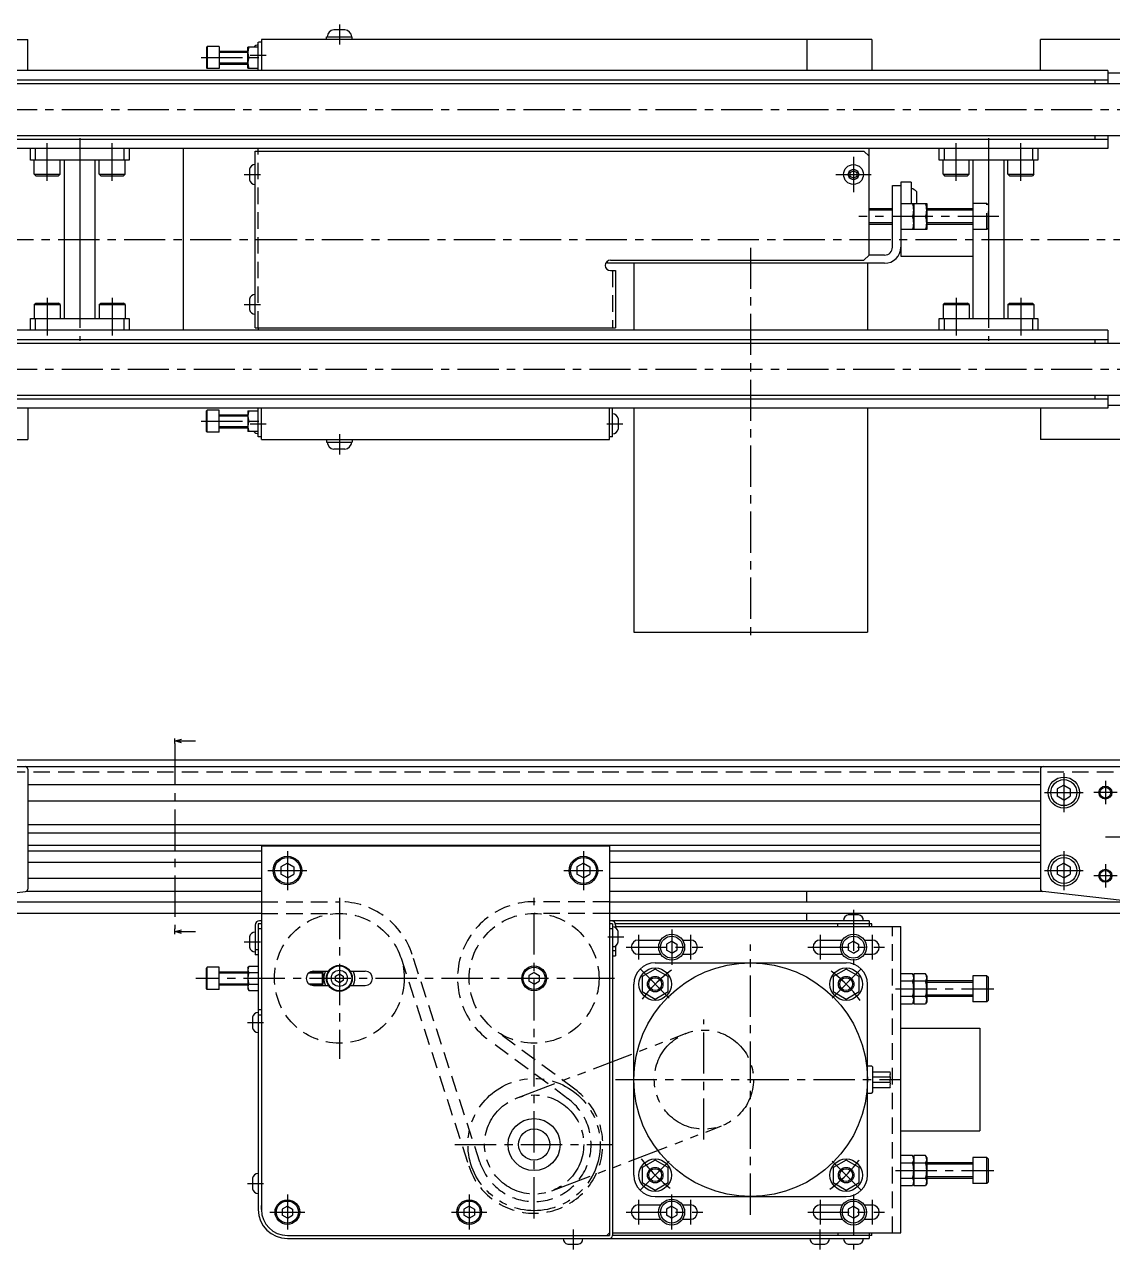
# Model space of a CAD drawing. Extents: x -2 to 1072, y -7 to 470.
# Drawn here: x 377.7 to 796.7, y -2 to 469.6 of the extents above; entities that cross this region are included whole.
import ezdxf

# ---------------------------------------------------------------- set-up
doc = ezdxf.new("R2010")
doc.units = 0
doc.header["$LTSCALE"] = 0.5
for name, pattern in [('CENTER', [50.8, 31.75, -6.35, 6.35, -6.35]), ('DASHED', [19.05, 12.7, -6.35]), ('PHANTOM', [63.5, 31.75, -6.35, 6.35, -6.35, 6.35, -6.35])]:
    doc.linetypes.add(name, pattern=pattern)
doc.layers.get('0').update_dxf_attribs({"linetype": 'CONTINUOUS'})
doc.layers.add('CENTER', color=1, linetype='CENTER')

# ---------------------------------------------------------------- blocks, each defined once
blk = doc.blocks.new('_OPEN30')
at = {"color": 0, "linetype": 'BYBLOCK'}
for p, q in [((-1, 0.27), (0, 0)), ((0, 0), (-1, -0.27)), ((0, 0), (-1, 0))]:
    blk.add_line(p, q, dxfattribs=at)
blk = doc.blocks.new('*U79')
at = {"color": 7, "linetype": 'CONTINUOUS'}
blk.add_lwpolyline([(438.13, 193.8), (443.63, 193.8)], dxfattribs=at)
at = {"color": 7, "linetype": 'CONTINUOUS', "xscale": 2.5, "yscale": 2.5, "zscale": 2.5, "rotation": 180}
blk.add_blockref('_OPEN30', (435.63, 193.8), dxfattribs=at)
blk = doc.blocks.new('*U80')
at = {"color": 7, "linetype": 'CONTINUOUS'}
blk.add_lwpolyline([(438.13, 120.4), (443.63, 120.4)], dxfattribs=at)
at = {"color": 7, "linetype": 'CONTINUOUS', "xscale": 2.5, "yscale": 2.5, "zscale": 2.5, "rotation": 180}
blk.add_blockref('_OPEN30', (435.63, 120.4), dxfattribs=at)

msp = doc.modelspace()

# ---------------------------------------------------------------- linework, layer by layer
at = {"color": 7, "linetype": 'CONTINUOUS'}
for p, q in [((501.08, 467.65), (496.88, 467.65)), ((296.98, 463.9), (378.98, 463.9)), ((378.98, 451.9), (378.98, 463.9)), ((467.78, 451.9), (467.78, 462.9)), ((468.98, 462.9), (467.83, 462.9)), ((468.98, 463.9), (468.98, 451.9)), ((703.98, 463.9), (468.98, 463.9)), ((493.98, 464.9), (503.98, 464.9)), ((493.98, 463.9), (493.98, 464.9)), ((503.98, 463.9), (503.98, 464.9)), ((678.98, 463.9), (678.98, 451.9)), ((703.98, 463.9), (703.98, 451.9)), ((850.98, 463.9), (768.98, 463.9)), ((768.98, 451.9), (768.98, 463.9)), ((448.06, 461.15), (447.76, 460.85)), ((447.76, 460.85), (447.76, 452.95)), ((448.06, 461.15), (448.06, 452.65)), ((452.76, 461.15), (448.06, 461.15)), ((452.76, 461.15), (452.76, 452.65)), ((452.76, 459.41), (463.78, 459.41)), ((463.78, 452.9), (463.78, 460.9)), ((467.78, 460.9), (463.78, 460.9)), ((448.06, 452.65), (447.76, 452.95)), ((452.76, 454.41), (463.78, 454.41)), ((463.78, 452.9), (467.78, 452.9)), ((464.14, 456.9), (467.78, 456.9)), ((794.98, 451.9), (352.98, 451.9)), ((352.98, 448.4), (794.98, 448.4)), ((452.76, 452.65), (448.06, 452.65)), ((789.98, 448.4), (789.98, 446.9)), ((794.98, 451.9), (794.98, 446.9)), ((850.98, 450.9), (794.98, 450.9)), ((294.48, 446.9), (853.48, 446.9)), ((294.48, 426.9), (853.48, 426.9)), ((794.98, 425.4), (352.98, 425.4)), ((789.98, 426.9), (789.98, 425.4)), ((794.98, 426.9), (794.98, 421.9)), ((794.98, 421.9), (352.98, 421.9)), ((379.98, 417.4), (379.98, 421.9)), ((381.98, 417.4), (381.98, 421.9)), ((415.98, 421.9), (415.98, 417.4)), ((417.98, 421.9), (417.98, 417.4)), ((438.98, 351.9), (438.98, 421.9)), ((466.58, 420.9), (700.98, 420.9)), ((466.58, 352.9), (466.58, 420.9)), ((467.78, 420.9), (467.78, 421.9)), ((700.98, 420.9), (702.98, 418.9)), ((702.98, 380.9), (702.98, 421.9)), ((729.98, 417.4), (729.98, 421.9)), ((731.98, 417.4), (731.98, 421.9)), ((765.98, 421.9), (765.98, 417.4)), ((767.98, 421.9), (767.98, 417.4)), ((417.98, 417.4), (379.98, 417.4)), ((381.48, 412), (381.48, 417.4)), ((391.48, 412), (391.48, 417.4)), ((392.98, 417.4), (392.98, 356.4)), ((398.98, 417.4), (398.98, 356.4)), ((404.98, 356.4), (404.98, 417.4)), ((406.48, 412), (406.48, 417.4)), ((416.48, 412), (416.48, 417.4)), ((767.98, 417.4), (729.98, 417.4)), ((731.48, 412), (731.48, 417.4)), ((741.48, 412), (741.48, 417.4)), ((742.98, 417.4), (742.98, 356.4)), ((748.98, 417.4), (748.98, 356.4)), ((754.98, 356.4), (754.98, 417.4)), ((756.48, 412), (756.48, 417.4)), ((766.48, 412), (766.48, 417.4)), ((381.48, 412), (391.48, 412)), ((381.48, 412), (382.08, 411.4)), ((382.08, 411.4), (390.88, 411.4)), ((391.48, 412), (390.88, 411.4)), ((406.48, 414.7), (406.48, 414.7)), ((406.48, 413.35), (406.48, 413.35)), ((406.48, 412), (416.48, 412)), ((406.48, 412), (407.08, 411.4)), ((407.08, 411.4), (415.88, 411.4)), ((416.48, 412), (415.88, 411.4)), ((464.38, 413.9), (464.38, 409.9)), ((695.73, 412.62), (696.98, 413.34)), ((695.73, 411.18), (695.73, 412.62)), ((696.98, 410.46), (695.73, 411.18)), ((696.98, 413.34), (698.23, 412.62)), ((698.23, 411.18), (696.98, 410.46)), ((698.23, 412.62), (698.23, 411.18)), ((731.48, 414.7), (731.48, 414.7)), ((731.48, 413.35), (731.48, 413.35)), ((731.48, 412), (741.48, 412)), ((731.48, 412), (732.08, 411.4)), ((732.08, 411.4), (740.88, 411.4)), ((741.48, 412), (740.88, 411.4)), ((756.48, 414.7), (756.48, 414.7)), ((756.48, 413.35), (756.48, 413.35)), ((756.48, 412), (766.48, 412)), ((756.48, 412), (757.08, 411.4)), ((757.08, 411.4), (765.88, 411.4)), ((766.48, 412), (765.88, 411.4)), ((711.98, 383.9), (711.98, 407.7)), ((711.98, 407.7), (715.18, 407.7)), ((715.18, 408.9), (715.18, 380.4)), ((719.18, 408.9), (715.18, 408.9)), ((719.18, 408.9), (719.18, 400.7)), ((721.38, 400.7), (721.38, 405.23)), ((711.98, 398.7), (702.98, 398.7)), ((715.18, 400.7), (725.18, 400.7)), ((720.18, 400.7), (720.18, 390.7)), ((725.18, 400.7), (725.18, 390.7)), ((742.98, 398.7), (725.19, 398.7)), ((711.98, 392.7), (702.98, 392.7)), ((719.73, 395.7), (715.18, 395.7)), ((724.73, 395.7), (720.18, 395.7)), ((742.98, 392.7), (725.19, 392.7)), ((725.18, 390.7), (715.18, 390.7)), ((602.19, 377.7), (602.19, 378.51)), ((706.99, 377.7), (602.19, 377.7)), ((603.38, 378.9), (700.98, 378.9)), ((612.38, 377.7), (612.38, 351.9)), ((694.38, 377.7), (614.38, 377.7)), ((702.29, 377.7), (623.29, 377.7)), ((702.98, 380.9), (700.98, 378.9)), ((702.38, 377.7), (702.38, 351.9)), ((706.99, 380.9), (702.98, 380.9)), ((708.98, 377.7), (705.99, 377.7)), ((707.99, 380.9), (706.99, 380.9)), ((708.98, 380.9), (707.99, 380.9)), ((715.18, 380.4), (742.98, 380.4)), ((603.38, 374.9), (605.37, 374.9)), ((605.37, 374.9), (605.37, 352.9)), ((464.38, 363.9), (464.38, 359.9)), ((381.48, 361.8), (382.08, 362.4)), ((381.48, 361.8), (381.48, 356.4)), ((381.48, 361.8), (391.48, 361.8)), ((381.48, 360.45), (381.48, 360.45)), ((381.48, 359.1), (381.48, 359.1)), ((382.08, 362.4), (390.88, 362.4)), ((391.48, 361.8), (390.88, 362.4)), ((391.48, 361.8), (391.48, 356.4)), ((406.48, 361.8), (407.08, 362.4)), ((406.48, 361.8), (416.48, 361.8)), ((406.48, 361.8), (406.48, 356.4)), ((406.48, 360.45), (406.48, 360.45)), ((406.48, 359.1), (406.48, 359.1)), ((407.08, 362.4), (415.88, 362.4)), ((416.48, 361.8), (415.88, 362.4)), ((416.48, 361.8), (416.48, 356.4)), ((731.48, 361.8), (732.08, 362.4)), ((731.48, 361.8), (741.48, 361.8)), ((731.48, 361.8), (731.48, 356.4)), ((731.48, 360.45), (731.48, 360.45)), ((731.48, 359.1), (731.48, 359.1)), ((732.08, 362.4), (740.88, 362.4)), ((741.48, 361.8), (740.88, 362.4)), ((741.48, 361.8), (741.48, 356.4)), ((756.48, 361.8), (757.08, 362.4)), ((756.48, 361.8), (766.48, 361.8)), ((756.48, 361.8), (756.48, 356.4)), ((756.48, 360.45), (756.48, 360.45)), ((756.48, 359.1), (756.48, 359.1)), ((757.08, 362.4), (765.88, 362.4)), ((766.48, 361.8), (765.88, 362.4)), ((766.48, 361.8), (766.48, 356.4)), ((379.98, 356.4), (417.98, 356.4)), ((379.98, 351.9), (379.98, 356.4)), ((381.98, 351.9), (381.98, 356.4)), ((415.98, 356.4), (415.98, 351.9)), ((417.98, 356.4), (417.98, 351.9)), ((729.98, 356.4), (767.98, 356.4)), ((729.98, 351.9), (729.98, 356.4)), ((731.98, 351.9), (731.98, 356.4)), ((765.98, 356.4), (765.98, 351.9)), ((767.98, 356.4), (767.98, 351.9)), ((794.98, 351.9), (352.98, 351.9)), ((466.58, 352.9), (605.37, 352.9)), ((467.78, 352.9), (467.78, 351.9)), ((794.98, 351.9), (794.98, 346.9)), ((294.48, 346.9), (853.48, 346.9)), ((352.98, 348.4), (794.98, 348.4)), ((789.98, 348.4), (789.98, 346.9)), ((294.48, 326.9), (853.48, 326.9)), ((789.98, 326.9), (789.98, 325.4)), ((794.98, 326.9), (794.98, 321.9)), ((794.98, 325.4), (352.98, 325.4)), ((794.98, 321.9), (352.98, 321.9)), ((378.98, 321.9), (378.98, 309.9)), ((448.06, 321.15), (447.76, 320.85)), ((447.76, 312.95), (447.76, 320.85)), ((448.06, 312.65), (448.06, 321.15)), ((452.76, 321.15), (448.06, 321.15)), ((452.76, 312.65), (452.76, 321.15)), ((463.78, 320.9), (463.78, 312.9)), ((463.78, 320.9), (467.78, 320.9)), ((467.78, 310.9), (467.78, 321.9)), ((468.98, 309.9), (468.98, 321.9)), ((602.98, 309.9), (602.98, 321.9)), ((604.18, 310.9), (604.18, 321.9)), ((612.38, 321.9), (612.38, 235.7)), ((702.38, 321.9), (702.38, 235.7)), ((768.98, 321.9), (768.98, 309.9)), ((850.98, 322.9), (794.98, 322.9)), ((452.76, 319.39), (463.78, 319.39)), ((464.14, 316.9), (467.78, 316.9)), ((606.38, 317.9), (606.38, 313.9)), ((448.06, 312.65), (447.76, 312.95)), ((452.76, 312.65), (448.06, 312.65)), ((452.76, 314.39), (463.78, 314.39)), ((467.78, 312.9), (463.78, 312.9)), ((296.98, 309.9), (378.98, 309.9)), ((468.98, 310.9), (467.78, 310.9)), ((468.98, 309.9), (602.98, 309.9)), ((493.98, 309.9), (493.98, 308.9)), ((493.98, 308.9), (503.98, 308.9)), ((503.98, 309.9), (503.98, 308.9)), ((604.18, 310.9), (602.98, 310.9)), ((850.98, 309.9), (768.98, 309.9)), ((501.08, 306.15), (496.88, 306.15)), ((612.38, 235.7), (702.38, 235.7)), ((823.98, 186.4), (323.98, 186.4)), ((323.98, 183.9), (823.98, 183.9)), ((378.98, 182.9), (378.98, 136.79)), ((768.98, 182.9), (768.98, 136.79)), ((378.98, 177), (768.98, 177)), ((777.98, 176.76), (775.48, 175.32)), ((775.48, 175.32), (775.48, 172.48)), ((777.98, 176.76), (780.48, 175.32)), ((780.48, 175.32), (780.48, 172.48)), ((378.98, 170.8), (768.98, 170.8)), ((777.98, 171.04), (775.48, 172.48)), ((777.98, 171.04), (780.48, 172.48)), ((768.98, 161.5), (378.98, 161.5)), ((768.98, 158.3), (378.98, 158.3)), ((768.98, 153.5), (378.98, 153.5)), ((468.98, 151.3), (378.98, 151.3)), ((468.98, 153.4), (602.98, 153.4)), ((468.98, 153.4), (468.98, 13.4)), ((602.98, 153.4), (602.98, 3.4)), ((768.98, 151.3), (602.98, 151.3)), ((468.98, 147), (378.98, 147)), ((478.98, 146.76), (476.48, 145.32)), ((478.98, 146.76), (481.48, 145.32)), ((592.98, 146.76), (590.48, 145.32)), ((592.98, 146.76), (595.48, 145.32)), ((768.98, 147), (602.98, 147)), ((777.98, 146.76), (775.48, 145.32)), ((777.98, 146.76), (780.48, 145.32)), ((476.48, 145.32), (476.48, 142.48)), ((478.98, 141.04), (476.48, 142.48)), ((478.98, 141.04), (481.48, 142.48)), ((481.48, 145.32), (481.48, 142.48)), ((590.48, 145.32), (590.48, 142.48)), ((592.98, 141.04), (590.48, 142.48)), ((592.98, 141.04), (595.48, 142.48)), ((595.48, 145.32), (595.48, 142.48)), ((775.48, 145.32), (775.48, 142.48)), ((777.98, 141.04), (775.48, 142.48)), ((777.98, 141.04), (780.48, 142.48)), ((780.48, 145.32), (780.48, 142.48)), ((468.98, 140.8), (378.98, 140.8)), ((768.98, 140.8), (602.98, 140.8)), ((326.99, 130.07), (378.09, 135.8)), ((378.43, 135.9), (468.98, 135.9)), ((602.98, 135.9), (769.53, 135.9)), ((678.98, 131.9), (678.98, 135.9)), ((820.97, 130.07), (769.87, 135.8)), ((468.98, 127.4), (323.98, 127.4)), ((343.32, 131.9), (468.98, 131.9)), ((602.98, 131.9), (804.64, 131.9)), ((823.98, 127.4), (602.98, 127.4)), ((678.98, 124.6), (678.98, 127.4)), ((466.58, 122.9), (466.58, 111.4)), ((468.98, 123.4), (467.78, 123.4)), ((467.78, 123.4), (467.78, 13.4)), ((468.98, 124.6), (468.28, 124.6)), ((702.96, 124.6), (602.98, 124.6)), ((604.17, 123.4), (602.98, 123.4)), ((604.18, 123.4), (604.18, 3.4)), ((703.98, 123.4), (605.3, 123.4)), ((605.38, 122.9), (605.38, 121.89)), ((690.96, 122.4), (690.96, 123.4)), ((698.97, 126.8), (694.97, 126.8)), ((702.96, 124.6), (702.96, 122.4)), ((703.98, 122.4), (703.98, 123.4)), ((464.38, 118.4), (464.38, 114.4)), ((468.98, 121.4), (467.78, 121.4)), ((604.17, 121.4), (602.98, 121.4)), ((605.38, 122.4), (715.18, 122.4)), ((606.38, 116.4), (606.38, 120.4)), ((715.18, 4.4), (715.18, 122.4)), ((467.78, 113.4), (466.58, 113.4)), ((605.38, 114.9), (605.38, 111.1)), ((614.16, 117.15), (622.78, 117.15)), ((626.96, 116.69), (624.96, 115.53)), ((624.96, 115.53), (624.96, 113.26)), ((626.96, 112.11), (624.96, 113.26)), ((626.96, 116.69), (628.96, 115.53)), ((626.96, 112.11), (628.96, 113.26)), ((628.96, 115.53), (628.96, 113.26)), ((631.13, 117.15), (634.16, 117.15)), ((684.16, 117.15), (692.77, 117.15)), ((696.94, 116.69), (694.94, 115.53)), ((694.94, 115.53), (694.94, 113.26)), ((696.94, 112.11), (694.94, 113.26)), ((696.94, 116.69), (698.94, 115.53)), ((696.94, 112.11), (698.94, 113.26)), ((698.94, 115.53), (698.94, 113.26)), ((701.12, 117.15), (704.16, 117.15)), ((467.78, 111.4), (466.58, 111.4)), ((604.18, 113.1), (605.38, 113.1)), ((604.18, 111.1), (605.38, 111.1)), ((614.16, 111.65), (622.78, 111.65)), ((631.13, 111.65), (634.16, 111.65)), ((684.16, 111.65), (692.77, 111.65)), ((701.12, 111.65), (704.16, 111.65)), ((448.06, 106.65), (447.76, 106.35)), ((447.76, 98.45), (447.76, 106.35)), ((448.06, 98.15), (448.06, 106.65)), ((452.76, 106.65), (448.06, 106.65)), ((452.76, 98.15), (452.76, 106.65)), ((452.76, 104.89), (463.78, 104.89)), ((463.78, 106.4), (464.14, 107.02)), ((463.78, 106.4), (463.78, 98.4)), ((467.78, 107.02), (464.14, 107.02)), ((464.14, 104.71), (467.78, 104.71)), ((492.34, 104.89), (487.81, 104.89)), ((488.98, 105.15), (494.8, 105.15)), ((492.76, 104.47), (492.34, 104.89)), ((492.34, 104.89), (492.34, 99.89)), ((492.76, 100.31), (492.76, 104.47)), ((497.48, 103.27), (498.98, 104.13)), ((498.98, 104.13), (500.48, 103.27)), ((503.15, 105.15), (508.98, 105.15)), ((573.98, 104.69), (571.98, 103.53)), ((573.98, 104.69), (575.98, 103.53)), ((620.61, 105.94), (615.61, 103.06)), ((620.61, 108.4), (694.15, 108.4)), ((625.61, 103.06), (620.61, 105.94)), ((719.73, 104.16), (715.18, 104.16)), ((720.18, 103.39), (719.73, 104.16)), ((720.18, 104.16), (720.18, 92.61)), ((724.73, 104.16), (720.18, 104.16)), ((725.18, 103.39), (724.73, 104.16)), ((452.76, 99.89), (463.78, 99.89)), ((467.78, 100.09), (464.14, 100.09)), ((487.86, 99.89), (492.34, 99.89)), ((488.98, 99.65), (494.8, 99.65)), ((492.34, 99.89), (492.76, 100.31)), ((497.48, 101.53), (497.48, 103.27)), ((498.98, 100.67), (497.48, 101.53)), ((500.48, 101.53), (498.98, 100.67)), ((500.48, 103.27), (500.48, 101.53)), ((503.15, 99.65), (508.98, 99.65)), ((571.98, 103.53), (571.98, 101.26)), ((573.98, 100.11), (571.98, 101.26)), ((573.98, 100.11), (575.98, 101.26)), ((575.98, 103.53), (575.98, 101.26)), ((612.38, 26.63), (612.38, 100.17)), ((615.61, 103.06), (615.61, 97.28)), ((625.61, 97.28), (625.61, 103.06)), ((702.38, 26.63), (702.38, 100.17)), ((719.73, 101.27), (715.18, 101.27)), ((724.73, 101.27), (720.18, 101.27)), ((725.18, 103.39), (725.18, 93.39)), ((742.98, 101.39), (725.18, 101.39)), ((742.98, 103.39), (742.98, 93.39)), ((748.38, 103.39), (742.98, 103.39)), ((748.38, 93.39), (748.38, 103.39)), ((748.38, 103.39), (748.98, 102.79)), ((748.98, 93.99), (748.98, 102.79)), ((448.06, 98.15), (447.76, 98.45)), ((452.76, 98.15), (448.06, 98.15)), ((463.78, 98.4), (464.14, 97.78)), ((464.14, 97.78), (467.78, 97.78)), ((615.61, 97.28), (620.61, 94.4)), ((620.61, 94.4), (625.61, 97.28)), ((715.18, 95.5), (719.73, 95.5)), ((720.18, 95.5), (724.73, 95.5)), ((742.98, 95.39), (725.18, 95.39)), ((467.78, 90.4), (468.98, 90.4)), ((715.18, 92.61), (719.73, 92.61)), ((720.18, 93.39), (719.73, 92.61)), ((720.18, 92.61), (724.73, 92.61)), ((725.18, 93.39), (724.73, 92.61)), ((748.38, 93.39), (742.98, 93.39)), ((748.38, 93.39), (748.98, 93.99)), ((465.58, 87.4), (465.58, 83.4)), ((467.78, 88.4), (468.98, 88.4)), ((715.18, 83.15), (745.68, 83.15)), ((745.68, 83.15), (745.68, 43.65)), ((702.38, 68.65), (703.88, 68.65)), ((704.38, 58.65), (704.38, 68.15)), ((704.38, 66.4), (711.08, 66.4)), ((711.08, 64.4), (704.38, 64.4)), ((704.38, 62.4), (711.08, 62.4)), ((702.38, 58.15), (703.88, 58.15)), ((704.38, 60.4), (711.08, 60.4)), ((715.18, 43.65), (745.68, 43.65)), ((719.73, 34.16), (715.18, 34.16)), ((720.18, 33.39), (719.73, 34.16)), ((720.18, 34.16), (720.18, 22.61)), ((724.73, 34.16), (720.18, 34.16)), ((725.18, 33.39), (724.73, 34.16)), ((725.18, 33.39), (725.18, 23.39)), ((748.38, 33.39), (742.98, 33.39)), ((742.98, 33.39), (742.98, 23.39)), ((748.38, 23.39), (748.38, 33.39)), ((748.38, 33.39), (748.98, 32.79)), ((694.15, 32.4), (689.15, 29.52)), ((689.15, 29.52), (689.15, 23.74)), ((699.15, 29.52), (694.15, 32.4)), ((699.15, 23.74), (699.15, 29.52)), ((719.73, 31.27), (715.18, 31.27)), ((724.73, 31.27), (720.18, 31.27)), ((742.98, 31.39), (725.18, 31.39)), ((748.98, 23.99), (748.98, 32.79)), ((465.58, 25.4), (465.58, 21.4)), ((689.15, 23.74), (694.15, 20.86)), ((694.15, 20.86), (699.15, 23.74)), ((715.18, 25.5), (719.73, 25.5)), ((720.18, 25.5), (724.73, 25.5)), ((742.98, 25.39), (725.18, 25.39)), ((748.38, 23.39), (748.98, 23.99)), ((715.18, 22.61), (719.73, 22.61)), ((720.18, 23.39), (719.73, 22.61)), ((720.18, 22.61), (724.73, 22.61)), ((725.18, 23.39), (724.73, 22.61)), ((748.38, 23.39), (742.98, 23.39)), ((468.98, 13.35), (468.98, 14.9)), ((478.98, 14.69), (476.98, 13.53)), ((478.98, 14.69), (480.98, 13.53)), ((548.98, 14.69), (546.98, 13.53)), ((548.98, 14.69), (550.98, 13.53)), ((614.16, 15.14), (622.77, 15.14)), ((620.61, 18.4), (694.15, 18.4)), ((626.94, 14.68), (624.94, 13.52)), ((626.94, 14.68), (628.94, 13.52)), ((631.12, 15.14), (634.16, 15.14)), ((684.16, 15.14), (692.77, 15.14)), ((696.94, 14.68), (694.94, 13.52)), ((696.94, 14.68), (698.94, 13.52)), ((701.12, 15.14), (704.16, 15.14)), ((476.98, 13.53), (476.98, 11.26)), ((478.98, 10.11), (476.98, 11.26)), ((478.98, 10.11), (480.98, 11.26)), ((480.98, 13.53), (480.98, 11.26)), ((546.98, 13.53), (546.98, 11.26)), ((548.98, 10.11), (546.98, 11.26)), ((548.98, 10.11), (550.98, 11.26)), ((550.98, 13.53), (550.98, 11.26)), ((614.16, 9.64), (622.77, 9.64)), ((624.94, 13.52), (624.94, 11.25)), ((626.94, 10.1), (624.94, 11.25)), ((626.94, 10.1), (628.94, 11.25)), ((628.94, 13.52), (628.94, 11.25)), ((631.12, 9.64), (634.16, 9.64)), ((684.16, 9.64), (692.77, 9.64)), ((694.94, 13.52), (694.94, 11.25)), ((696.94, 10.1), (694.94, 11.25)), ((696.94, 10.1), (698.94, 11.25)), ((698.94, 13.52), (698.94, 11.25)), ((701.12, 9.64), (704.16, 9.64)), ((478.98, 3.4), (602.98, 3.4)), ((478.98, 2.2), (702.96, 2.2)), ((586.98, 0), (590.98, 0)), ((602.98, 4.4), (601.98, 3.4)), ((604.18, 4.4), (715.18, 4.4)), ((703.98, 3.4), (604.18, 3.4)), ((681.96, 0), (685.96, 0)), ((690.96, 4.4), (690.96, 3.4)), ((694.96, 0), (698.96, 0)), ((702.96, 4.4), (702.96, 2.2)), ((703.98, 3.4), (703.98, 4.4))]:
    msp.add_line(p, q, dxfattribs=at)
at = {"color": 3, "linetype": 'CONTINUOUS'}
for p, q in [((452.76, 458.97), (463.78, 458.97)), ((452.76, 454.83), (463.78, 454.83)), ((711.98, 398.16), (702.98, 398.16)), ((742.98, 398.16), (725.19, 398.16)), ((711.98, 393.24), (702.98, 393.24)), ((742.98, 393.24), (725.19, 393.24)), ((452.76, 318.97), (463.78, 318.97)), ((452.76, 314.83), (463.78, 314.83)), ((452.76, 104.47), (463.78, 104.47)), ((487.16, 104.47), (492.76, 104.47)), ((452.76, 100.33), (463.78, 100.33)), ((487.16, 100.33), (492.76, 100.33)), ((742.98, 100.85), (725.18, 100.85)), ((742.98, 95.93), (725.18, 95.93)), ((742.98, 30.85), (725.18, 30.85)), ((742.98, 25.93), (725.18, 25.93))]:
    msp.add_line(p, q, dxfattribs=at)
at = {"color": 3, "linetype": 'DASHED'}
for p, q in [((467.78, 352.9), (467.78, 420.9)), ((748.38, 400.7), (742.98, 400.7)), ((748.38, 390.7), (748.38, 400.7)), ((748.38, 400.7), (748.98, 400.1)), ((748.98, 391.3), (748.98, 400.1)), ((748.38, 390.7), (742.98, 390.7)), ((748.38, 390.7), (748.98, 391.3)), ((604.18, 374.9), (604.18, 352.9)), ((323.99, 181.9), (823.99, 181.9)), ((468.98, 131.9), (498.98, 131.9)), ((468.98, 127.4), (498.98, 127.4)), ((602.98, 131.9), (573.98, 131.9)), ((602.98, 127.4), (573.98, 127.4)), ((711.98, 4.4), (711.98, 122.39)), ((522.75, 110.15), (548.82, 30.2)), ((553.09, 31.59), (527.02, 111.55)), ((589.71, 59.68), (559.12, 82.3)), ((587.03, 56.06), (556.44, 78.68))]:
    msp.add_line(p, q, dxfattribs=at)
at = {"color": 3, "linetype": 'PHANTOM'}
for p, q in [((567.16, 56.24), (632.56, 81.24)), ((580.8, 20.56), (646.2, 45.56))]:
    msp.add_line(p, q, dxfattribs=at)
at = {"color": 7, "linetype": 'CONTINUOUS'}
for points in [[(689.15, 97.28), (694.15, 94.4), (699.15, 97.28), (699.15, 103.06), (694.15, 105.94), (689.15, 103.06)], [(615.61, 23.74), (620.61, 20.86), (625.61, 23.74), (625.61, 29.52), (620.61, 32.4), (615.61, 29.52)]]:
    msp.add_lwpolyline(points, close=True, dxfattribs=at)
for centre, radius in [((696.98, 411.9), 3.8), ((696.98, 411.9), 2), ((777.98, 173.9), 6), ((777.98, 173.9), 5), ((793.98, 173.9), 2.07), ((478.98, 143.9), 5.5), ((478.98, 143.9), 5), ((592.98, 143.9), 5.5), ((592.98, 143.9), 5), ((777.98, 143.9), 6), ((777.98, 143.9), 5), ((793.98, 141.9), 2.07), ((626.96, 114.4), 5), ((626.96, 114.4), 4.25), ((696.94, 114.4), 5), ((696.94, 114.4), 4.25), ((498.98, 102.4), 5), ((498.98, 102.4), 4.75), ((498.98, 102.4), 3.12), ((573.98, 102.4), 4.75), ((573.98, 102.4), 4.25), ((657.38, 63.4), 45), ((620.61, 100.17), 6.25), ((694.15, 100.17), 6.25), ((620.61, 100.17), 3), ((694.15, 100.17), 3), ((573.98, 38.4), 10), ((573.98, 38.4), 6), ((620.61, 26.63), 6.25), ((620.61, 26.63), 3), ((694.15, 26.63), 6.25), ((694.15, 26.63), 3), ((478.98, 12.4), 4.75), ((478.98, 12.4), 4.25), ((548.98, 12.4), 4.75), ((548.98, 12.4), 4.25), ((626.94, 12.39), 5), ((626.94, 12.39), 4.25), ((696.94, 12.39), 5), ((696.94, 12.39), 4.25)]:
    msp.add_circle(centre, radius, dxfattribs=at)
at = {"color": 3, "linetype": 'CONTINUOUS'}
for centre, radius in [((793.98, 173.9), 2.5), ((793.98, 141.9), 2.5), ((620.61, 100.17), 2.46), ((694.15, 100.17), 2.46), ((620.61, 26.63), 2.46), ((694.15, 26.63), 2.46)]:
    msp.add_circle(centre, radius, dxfattribs=at)
at = {"color": 3, "linetype": 'DASHED'}
for centre in [(498.98, 102.4), (573.98, 102.4)]:
    msp.add_circle(centre, 25, dxfattribs=at)
at = {"color": 3, "linetype": 'PHANTOM'}
for centre, radius in [((639.38, 63.4), 19.1), ((573.98, 38.4), 25.46), ((573.98, 38.4), 19.1)]:
    msp.add_circle(centre, radius, dxfattribs=at)
at = {"color": 7, "linetype": 'CONTINUOUS'}
for centre, radius, start, end in [((497.22, 464.67), 3, 96.5292, 175.5926), ((500.74, 464.67), 3, 4.4074, 83.4708), ((469.55, 458.9), 5.78, 159.7438, 200.2562), ((467.68, 459.58), 2.12, 87.2573, 141.539), ((469.55, 454.9), 5.78, 159.7438, 200.2562), ((466.48, 413.58), 2.12, 87.2573, 171.3215), ((466.48, 410.22), 2.12, 188.6785, 272.7427), ((718.48, 402.76), 3.8, 40.3591, 79.4524), ((712.96, 398.2), 7.22, 339.7438, 20.2562), ((717.96, 398.2), 7.22, 339.7438, 20.2562), ((712.96, 393.2), 7.22, 339.7438, 20.2562), ((717.96, 393.2), 7.22, 339.7438, 20.2562), ((708.98, 383.9), 6.2, 270, 0), ((708.98, 383.9), 3, 270, 0), ((603.38, 376.9), 2, 90, 270), ((466.48, 363.58), 2.12, 87.2573, 171.3215), ((466.48, 360.22), 2.12, 188.6785, 272.7427), ((469.55, 318.9), 5.78, 159.7438, 200.2562), ((469.55, 314.9), 5.78, 159.7438, 200.2562), ((604.28, 317.58), 2.12, 8.6785, 92.7427), ((467.68, 314.22), 2.12, 218.461, 272.7427), ((604.28, 314.22), 2.12, 267.2573, 351.3215), ((497.22, 309.13), 3, 184.4074, 263.4708), ((500.74, 309.13), 3, 276.5292, 355.5926), ((377.98, 182.9), 1, 0, 90), ((377.98, 182.9), 1, 0, 90), ((769.98, 182.9), 1, 90, 180), ((769.98, 182.9), 1, 90, 180), ((377.98, 136.79), 1, 276.3999, 0), ((769.98, 136.79), 1, 180, 263.5999), ((468.28, 122.9), 1.7, 90, 180), ((603.68, 122.9), 1.7, 0, 90), ((695.29, 124.7), 2.12, 98.6785, 182.7427), ((698.65, 124.7), 2.12, 357.2573, 81.3215), ((466.48, 118.08), 2.12, 87.2573, 171.3215), ((604.28, 120.07), 2.12, 8.6785, 92.7427), ((466.48, 114.72), 2.12, 188.6785, 272.7427), ((604.28, 116.72), 2.12, 267.2573, 351.3215), ((614.16, 114.4), 2.75, 90, 270), ((634.16, 114.4), 2.75, 270, 90), ((684.16, 114.4), 2.75, 90, 270), ((704.16, 114.4), 2.75, 270, 90), ((465.82, 105.86), 2.04, 154.3842, 214.3842), ((471.42, 102.4), 7.64, 162.412, 197.588), ((488.98, 102.4), 2.75, 90, 270), ((498.98, 102.4), 6, 152.7205, 207.2797), ((498.98, 102.4), 6, 332.7203, 27.2795), ((508.98, 102.4), 2.75, 270, 90), ((620.61, 100.17), 8.23, 90, 180), ((694.15, 100.17), 8.23, 0, 90), ((717.62, 102.72), 2.56, 325.6158, 25.6158), ((722.62, 102.72), 2.56, 325.6158, 25.6158), ((465.82, 98.94), 2.04, 145.6158, 205.6158), ((710.62, 98.39), 9.55, 342.412, 17.588), ((715.62, 98.39), 9.55, 342.412, 17.588), ((717.62, 94.06), 2.56, 334.3842, 34.3842), ((722.62, 94.06), 2.56, 334.3842, 34.3842), ((467.68, 87.08), 2.12, 87.2573, 171.3215), ((467.68, 83.72), 2.12, 188.6785, 272.7427), ((703.88, 68.15), 0.5, 0, 90), ((703.88, 58.65), 0.5, 270, 0), ((717.62, 32.72), 2.56, 325.6158, 25.6158), ((722.62, 32.72), 2.56, 325.6158, 25.6158), ((710.62, 28.39), 9.55, 342.412, 17.588), ((715.62, 28.39), 9.55, 342.412, 17.588), ((467.68, 25.08), 2.12, 87.2573, 171.3215), ((620.61, 26.63), 8.23, 180, 270), ((694.15, 26.63), 8.23, 270, 0), ((717.62, 24.06), 2.56, 334.3842, 34.3842), ((722.62, 24.06), 2.56, 334.3842, 34.3842), ((467.68, 21.72), 2.12, 188.6785, 272.7427), ((614.16, 12.39), 2.75, 90, 270), ((634.16, 12.39), 2.75, 270, 90), ((684.16, 12.39), 2.75, 90, 270), ((704.16, 12.39), 2.75, 270, 90), ((478.98, 13.4), 11.2, 180, 270), ((478.98, 13.4), 10, 180, 270), ((587.3, 2.1), 2.12, 177.2573, 261.3215), ((590.66, 2.1), 2.12, 278.6785, 2.7427), ((602.98, 3.4), 1.2, 270, 0), ((682.28, 2.1), 2.12, 177.2573, 261.3215), ((685.64, 2.1), 2.12, 278.6785, 2.7427), ((695.28, 2.1), 2.12, 177.2573, 261.3215), ((698.64, 2.1), 2.12, 278.6785, 2.7427)]:
    msp.add_arc(centre, radius, start, end, dxfattribs=at)
at = {"color": 3, "linetype": 'DASHED'}
for centre, radius, start, end in [((498.98, 102.4), 29.5, 18.0594, 90), ((573.98, 102.4), 29.5, 90, 233.5273), ((573.98, 38.4), 26.46, 198.0594, 53.5273), ((573.98, 38.4), 21.96, 198.0594, 53.5273)]:
    msp.add_arc(centre, radius, start, end, dxfattribs=at)
at = {"color": 3, "linetype": 'CONTINUOUS'}
for centre, start, end in [((710.21, 65.9), 330, 30), ((711.94, 64.9), 150, 210), ((711.94, 62.9), 150, 210), ((711.94, 60.9), 150, 210), ((710.21, 63.9), 330, 30), ((710.21, 61.9), 330, 30)]:
    msp.add_arc(centre, 1, start, end, dxfattribs=at)
at = {"layer": 'CENTER', "color": 1, "linetype": 'CENTER'}
for p, q in [((498.98, 469.65), (498.98, 461.9)), ((464.58, 457.9), (470.78, 457.9)), ((445.76, 456.9), (470.98, 456.9)), ((290.48, 436.9), (857.48, 436.9)), ((398.98, 425.9), (398.98, 347.9)), ((748.98, 425.9), (748.98, 347.9)), ((386.48, 409.4), (386.48, 423.9)), ((411.48, 409.4), (411.48, 423.9)), ((736.48, 409.4), (736.48, 423.9)), ((761.48, 409.4), (761.48, 423.9)), ((696.98, 418.65), (696.98, 405.15)), ((462.38, 411.9), (468.58, 411.9)), ((690.23, 411.9), (703.73, 411.9)), ((752.99, 395.7), (698.99, 395.7)), ((289.08, 386.9), (858.88, 386.9)), ((657.38, 383.7), (657.38, 231.7)), ((386.48, 364.4), (386.48, 349.9)), ((411.48, 364.4), (411.48, 349.9)), ((736.48, 364.4), (736.48, 349.9)), ((761.48, 364.4), (761.48, 349.9)), ((462.38, 361.9), (468.58, 361.9)), ((290.48, 336.9), (857.48, 336.9)), ((445.76, 316.9), (470.98, 316.9)), ((464.58, 315.9), (470.78, 315.9)), ((498.98, 311.9), (498.98, 304.15)), ((601.98, 315.9), (608.18, 315.9)), ((435.63, 192.8), (435.63, 121.4)), ((777.98, 181.4), (777.98, 166.4)), ((793.98, 178.4), (793.98, 169.4)), ((770.48, 173.9), (785.48, 173.9)), ((798.48, 173.9), (789.48, 173.9)), ((793.98, 156.9), (857.48, 156.9)), ((478.98, 151.4), (478.98, 136.4)), ((592.98, 151.4), (592.98, 136.4)), ((777.98, 151.4), (777.98, 136.4)), ((793.98, 146.4), (793.98, 137.4)), ((471.48, 143.9), (486.48, 143.9)), ((585.48, 143.9), (600.48, 143.9)), ((770.48, 143.9), (785.48, 143.9)), ((798.48, 141.9), (789.48, 141.9)), ((498.98, 133.4), (498.98, 71.4)), ((573.98, 9.93), (573.98, 133.39)), ((696.94, 128.8), (696.94, 107.64)), ((602.38, 118.4), (608.58, 118.4)), ((614.16, 119.15), (614.16, 109.65)), ((626.96, 121.15), (626.96, 107.65)), ((634.16, 119.15), (634.16, 109.65)), ((684.16, 119.15), (684.16, 109.65)), ((704.16, 119.15), (704.16, 109.65)), ((462.37, 116.4), (468.57, 116.4)), ((609.41, 114.4), (638.91, 114.4)), ((657.38, 11.4), (657.38, 115.4)), ((679.41, 114.4), (708.91, 114.4)), ((614.77, 106), (626.44, 94.34)), ((699.98, 106), (688.31, 94.34)), ((604.98, 102.4), (443.76, 102.4)), ((713.18, 98.39), (751, 98.39)), ((463.58, 85.4), (469.78, 85.4)), ((639.38, 40.3), (639.38, 86.5)), ((605.38, 63.4), (715.08, 63.4)), ((543.51, 38.4), (604.44, 38.4)), ((614.77, 20.8), (626.44, 32.46)), ((699.98, 20.8), (688.31, 32.46)), ((713.18, 28.39), (751, 28.39)), ((463.58, 23.4), (469.78, 23.4)), ((478.98, 19.15), (478.98, 5.65)), ((548.98, 19.15), (548.98, 5.65)), ((626.94, 19.14), (626.94, 5.64)), ((696.94, 19.15), (696.96, -2)), ((614.16, 17.14), (614.16, 7.64)), ((634.16, 17.14), (634.16, 7.64)), ((684.16, 17.14), (684.16, 7.64)), ((704.16, 17.14), (704.16, 7.64)), ((472.23, 12.4), (485.73, 12.4)), ((542.23, 12.4), (555.73, 12.4)), ((609.41, 12.39), (638.91, 12.39)), ((679.41, 12.4), (708.91, 12.4)), ((588.98, 5.75), (588.98, -2)), ((683.96, 5.75), (683.96, -2))]:
    msp.add_line(p, q, dxfattribs=at)
at = {"layer": 'CENTER', "color": 1, "linetype": 'CONTINUOUS'}
for p, q in [((435.63, 192.8), (435.63, 194.8)), ((435.63, 119.4), (435.63, 121.4))]:
    msp.add_line(p, q, dxfattribs=at)
at = {"layer": 'CENTER', "color": 1, "linetype": 'CENTER'}
for start, end in [(125.9057, 144.0943), (35.9057, 54.0943), (215.9057, 234.0943), (305.9057, 324.0943)]:
    msp.add_arc((657.38, 63.4), 52, start, end, dxfattribs=at)

# ---------------------------------------------------------------- block references
at = {"color": 7, "linetype": 'CONTINUOUS'}
for name in ['*U79', '*U80']:
    msp.add_blockref(name, (0, 0), dxfattribs=at)

doc.saveas('drawing.dxf')
